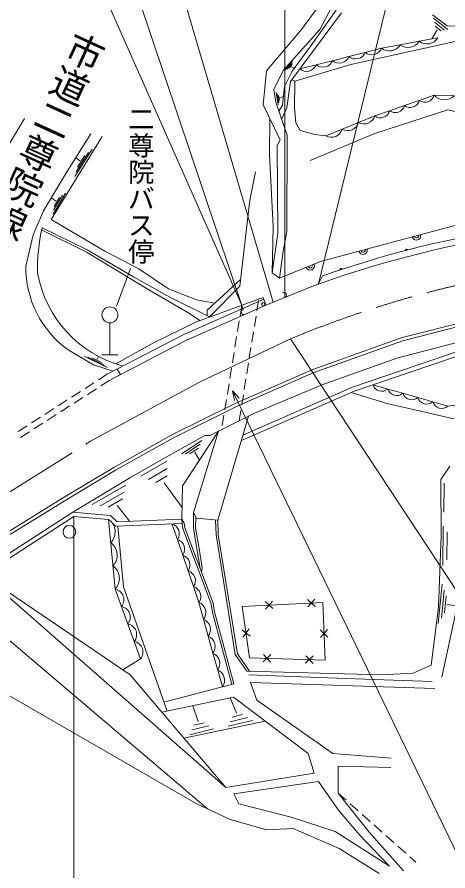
# Model space of a CAD drawing. Units: millimetres, scale not verified. Extents: x 40000 to 680000, y 20000 to 380000.
# Drawn here: x 280476 to 321056, y 238979 to 319456 of the extents above; entities that cross this region are included whole.
import ezdxf
from ezdxf.enums import TextEntityAlignment as Align

# ---------------------------------------------------------------- set-up
doc = ezdxf.new("R2010")
doc.units = ezdxf.units.MM
doc.header["$LTSCALE"] = 1000
doc.linetypes.add('CHAIN', pattern=[18.5, 12, -1.5, 3.5, -1.5])
for name, color, linetype, lineweight in [('M-BMK', 2, 'CHAIN', 13), ('M-STR-HTXT', 7, 'Continuous', 13), ('M-WORK', 1, 'Continuous', 13)]:
    doc.layers.add(name, color=color, linetype=linetype, lineweight=lineweight)
doc.styles.add('@ＭＳ ゴシック', font='')
doc.styles.get('@ＭＳ ゴシック').set_extended_font_data('@MS Gothic')

msp = doc.modelspace()

# ---------------------------------------------------------------- linework, layer by layer
at = {"layer": 'M-BMK'}
for p, q in [((297598, 285014), (306224, 289126)), ((287400, 279474), (297598, 285014)), ((259820, 262217), (287400, 279474))]:
    msp.add_line(p, q, dxfattribs=at)
msp.add_arc((344635, 196797), 100000, 87.31208, 112.58861, dxfattribs=at)
at = {"layer": 'M-STR-HTXT'}
for q in [(300943, 283308), (301393, 283526)]:
    msp.add_line((300776, 284227), q, dxfattribs=at)
msp.add_lwpolyline([(300776, 284227), (322134, 240112), (360384, 240112)], dxfattribs=at)
at = {"layer": 'M-WORK'}
for p, q in [((305708, 293021), (305708, 346475)), ((308869, 294298), (318603, 334328)), ((285716, 328275), (301632, 292300)), ((304607, 292577), (294486, 327042)), ((301768, 291896), (290755, 324751)), ((308977, 318279), (310101, 320361)), ((311045, 319845), (306227, 313384)), ((307264, 318285), (308735, 320298)), ((308149, 316736), (310546, 320104)), ((319616, 319678), (320990, 318637)), ((319714, 319341), (321036, 318278)), ((319778, 318976), (320722, 318218)), ((303960, 314398), (307264, 318285)), ((305534, 314420), (308977, 318279)), ((320043, 318243), (319544, 317394)), ((319842, 318612), (320409, 318157)), ((320990, 318637), (322364, 318554)), ((311918, 314983), (324683, 317794)), ((318342, 317171), (316574, 316842)), ((320110, 317499), (318342, 317171)), ((306400, 314367), (308149, 316736)), ((314807, 316514), (313267, 316124)), ((316574, 316842), (314807, 316514)), ((311726, 315733), (310186, 315343)), ((313267, 316124), (311726, 315733)), ((305729, 314487), (306412, 315273)), ((305905, 314561), (306393, 315123)), ((306081, 314636), (306374, 314973)), ((306280, 314780), (306594, 314630)), ((306640, 313422), (311918, 314983)), ((308646, 314953), (307106, 314563)), ((310186, 315343), (308646, 314953)), ((303648, 311191), (303960, 314398)), ((304674, 312643), (305534, 314420)), ((305659, 312923), (306400, 314367)), ((306227, 313384), (305885, 310913)), ((306351, 313551), (306640, 313422)), ((306640, 313422), (306598, 310871)), ((304854, 311421), (304674, 312643)), ((305068, 311186), (304880, 312332)), ((305465, 311155), (305659, 312923)), ((305128, 311382), (304994, 312201)), ((305188, 311578), (305108, 312069)), ((305206, 311845), (305555, 311974)), ((318359, 311603), (316964, 311118)), ((319754, 312089), (318359, 311603)), ((321663, 312027), (319754, 312089)), ((305251, 307901), (303648, 311191)), ((305930, 308316), (304854, 311421)), ((305145, 310582), (305465, 311155)), ((305885, 310913), (305399, 309850)), ((306598, 310871), (306737, 309473)), ((321051, 310705), (314165, 308484)), ((316964, 311118), (315569, 310632)), ((331865, 308290), (321051, 310705)), ((277335, 303545), (281185, 309900)), ((304292, 309868), (304265, 306459)), ((314174, 310146), (312639, 309521)), ((315569, 310632), (314174, 310146)), ((306737, 309473), (307153, 308770)), ((312639, 309521), (311104, 308895)), ((285211, 304979), (287418, 308464)), ((305899, 299231), (305930, 308316)), ((307153, 308770), (308532, 308400)), ((314165, 308484), (308082, 305936)), ((308532, 308400), (309569, 308270)), ((311104, 308895), (309569, 308270)), ((288494, 308196), (283691, 300380)), ((304973, 307360), (305251, 307901)), ((287537, 306994), (285930, 304433)), ((287194, 306699), (286047, 304870)), ((305029, 299086), (304973, 307360)), ((286431, 305904), (285978, 306190)), ((286851, 306405), (286163, 305307)), ((304265, 306459), (304592, 299707)), ((282962, 301203), (285211, 304979)), ((302932, 304877), (302391, 302191)), ((285035, 302859), (283860, 300890)), ((284753, 302660), (283914, 301253)), ((284144, 302093), (283688, 302421)), ((284471, 302461), (283968, 301617)), ((302391, 302191), (301459, 294084)), ((282004, 298927), (282962, 301203)), ((283691, 300380), (288730, 297382)), ((282786, 299404), (287084, 297282)), ((282824, 299577), (287069, 297512)), ((304592, 299707), (304505, 295342)), ((322979, 300151), (309070, 296412)), ((281287, 295988), (282004, 298927)), ((304505, 295342), (305029, 299086)), ((305554, 297391), (305899, 299231)), ((287069, 297512), (291442, 294986)), ((287084, 297282), (292890, 293738)), ((288730, 297382), (291951, 295716)), ((305191, 294836), (305554, 297391)), ((309070, 296412), (305192, 294836)), ((291163, 295755), (289851, 292195)), ((291951, 295716), (294741, 293856)), ((291442, 294986), (294871, 293070)), ((301532, 294721), (298372, 291828)), ((305192, 294836), (304505, 295342)), ((308869, 294298), (309232, 295062)), ((294741, 293856), (297379, 292801)), ((301459, 294084), (298607, 291193)), ((303921, 292300), (308869, 294298)), ((292890, 293738), (296708, 291517)), ((294871, 293070), (298607, 291193)), ((303644, 293036), (297377, 290744)), ((303921, 292300), (303644, 293036)), ((296108, 289515), (303709, 292862)), ((296368, 288973), (303921, 292300)), ((297379, 292801), (299096, 292491)), ((301632, 292300), (301473, 291313)), ((303065, 291764), (303224, 292751)), ((296708, 291517), (297676, 290853)), ((298372, 291828), (298394, 291300)), ((289224, 290634), (289224, 287634)), ((297377, 290744), (293324, 288745)), ((301394, 290819), (301235, 289832)), ((302827, 290283), (302986, 291270)), ((316735, 289241), (323231, 290907)), ((316822, 288954), (323299, 290615)), ((302588, 288802), (302747, 289789)), ((288976, 285802), (296108, 289515)), ((289267, 285276), (296368, 288973)), ((301155, 289338), (300996, 288351)), ((306224, 289126), (329441, 253879)), ((308322, 286243), (316735, 289241)), ((308433, 285964), (316822, 288954)), ((316252, 287303), (325150, 289635)), ((293324, 288745), (289786, 286763)), ((302349, 287321), (302508, 288308)), ((312078, 284577), (323739, 288547)), ((312223, 284204), (323873, 288171)), ((285287, 288081), (287678, 286672)), ((288968, 286431), (286805, 287487)), ((288699, 286657), (287153, 287411)), ((288429, 286884), (287502, 287336)), ((287992, 287160), (288150, 287463)), ((288474, 287634), (289974, 287634)), ((300917, 287857), (300757, 286870)), ((287678, 286672), (289512, 286081)), ((302111, 285840), (302270, 286827)), ((309270, 284818), (316252, 287303)), ((288976, 285802), (288135, 285260)), ((289897, 286281), (290214, 285770)), ((300678, 286376), (300519, 285389)), ((301076, 283057), (308322, 286243)), ((301203, 282785), (308433, 285964)), ((287715, 284989), (286874, 284448)), ((288365, 284696), (289206, 285237)), ((300439, 284895), (300280, 283908)), ((301872, 284359), (302031, 285346)), ((286454, 284177), (285613, 283636)), ((287104, 283884), (287945, 284425)), ((301599, 279552), (312223, 284204)), ((301748, 280054), (312078, 284577)), ((302828, 282111), (309270, 284818)), ((313987, 284805), (315401, 284401)), ((315401, 284401), (316815, 283997)), ((285193, 283365), (284352, 282824)), ((285843, 283071), (286684, 283613)), ((300201, 283415), (300042, 282427)), ((301634, 282878), (301793, 283865)), ((311953, 284086), (315332, 283037)), ((316815, 283997), (318228, 283593)), ((318228, 283593), (319642, 283189)), ((283932, 282553), (283091, 282011)), ((284582, 282259), (285423, 282801)), ((294996, 280037), (301076, 283057)), ((295135, 279772), (301203, 282785)), ((315332, 283037), (321599, 281581)), ((319642, 283189), (321056, 282785)), ((321056, 282785), (322573, 282983)), ((282671, 281741), (281830, 281199)), ((283321, 281447), (284162, 281988)), ((299369, 272033), (302276, 281836)), ((299435, 280421), (302828, 282111)), ((299962, 281934), (299803, 280946)), ((301395, 281397), (301554, 282384)), ((281410, 280928), (280569, 280387)), ((282060, 280634), (282901, 281176)), ((280799, 279822), (281640, 280364)), ((296061, 275264), (299435, 280421)), ((299435, 280421), (297106, 272754)), ((298675, 280026), (299435, 280421)), ((289582, 277011), (294996, 280037)), ((289732, 276752), (295135, 279772)), ((298157, 280016), (293955, 277656)), ((295959, 278299), (297883, 279556)), ((298675, 280026), (298157, 280016)), ((296343, 278293), (297717, 279191)), ((296727, 278287), (297552, 278825)), ((293955, 277656), (291170, 276074)), ((297212, 278432), (297648, 277690)), ((284598, 274006), (289582, 277011)), ((292140, 276171), (294595, 277603)), ((292848, 275882), (294602, 276905)), ((320401, 275878), (321237, 277131)), ((284755, 273750), (289732, 276752)), ((291170, 276074), (285712, 272799)), ((293556, 275593), (294608, 276207)), ((287543, 273502), (290718, 275323)), ((294320, 275571), (296026, 273217)), ((296008, 272133), (296061, 275264)), ((320421, 270539), (320401, 275878)), ((320682, 272779), (320692, 275516)), ((288292, 273389), (290559, 274690)), ((279038, 270556), (284598, 274006)), ((279196, 270301), (284755, 273750)), ((289040, 273276), (290401, 274056)), ((289917, 273417), (291097, 271924)), ((266933, 260600), (285712, 272799)), ((267170, 260277), (285815, 272389)), ((285712, 272799), (289280, 272493)), ((285815, 272389), (289100, 272107)), ((285815, 272389), (285815, 214348)), ((289710, 265535), (289100, 272107)), ((289280, 272493), (289900, 271873)), ((289900, 271873), (296008, 272133)), ((296008, 272133), (296025, 271733)), ((296224, 271750), (296008, 272133)), ((297106, 272754), (297083, 271304)), ((297106, 272754), (297384, 272213)), ((297300, 272376), (297283, 271319)), ((297384, 272213), (299369, 272033)), ((299168, 272051), (299212, 270680)), ((299369, 272033), (299412, 270699)), ((289431, 271777), (289741, 271466)), ((289741, 271466), (296025, 271733)), ((290501, 265751), (289971, 271476)), ((295066, 271692), (295573, 270212)), ((296025, 271733), (296083, 271263)), ((296083, 271263), (298761, 264167)), ((296224, 271750), (296279, 271311)), ((296279, 271311), (298957, 264216)), ((297083, 271304), (297415, 269335)), ((297283, 271319), (297613, 269368)), ((320592, 267781), (320620, 271481)), ((299212, 270680), (301032, 259378)), ((299412, 270699), (301223, 259455)), ((320159, 263825), (320421, 270539)), ((320961, 268287), (320981, 270929)), ((295573, 270212), (296081, 268732)), ((297415, 269335), (297707, 267527)), ((297613, 269368), (297904, 267559)), ((296081, 268732), (296588, 267251)), ((296588, 267251), (297095, 265771)), ((297904, 267559), (297851, 267145)), ((320491, 257230), (322766, 267907)), ((277303, 266859), (300132, 246829)), ((277303, 266859), (291116, 257470)), ((294598, 254029), (290501, 265751)), ((297095, 265771), (297602, 264290)), ((320146, 262303), (320514, 266012)), ((274590, 265097), (298426, 244815)), ((292104, 258962), (289710, 265535)), ((320438, 262805), (320701, 265454)), ((320730, 263307), (320888, 264896)), ((297602, 264290), (298044, 262696)), ((298761, 264167), (298869, 263345)), ((298957, 264216), (299066, 263384)), ((309260, 264291), (301674, 263905)), ((304573, 263699), (303831, 264369)), ((304537, 264405), (303867, 263663)), ((308568, 263902), (307826, 264572)), ((308532, 264608), (307862, 263866)), ((309502, 258852), (309260, 264291)), ((320969, 264083), (321928, 263971)), ((298869, 263345), (300703, 256550)), ((299066, 263384), (300896, 256602)), ((301674, 263905), (302364, 259074)), ((319471, 258385), (320159, 263825)), ((298044, 262696), (298486, 261102)), ((301632, 261699), (302432, 261099)), ((302332, 261799), (301732, 260999)), ((309759, 261021), (309021, 261696)), ((309053, 260990), (309728, 261727)), ((298486, 261102), (298928, 259508)), ((298928, 259508), (299369, 257914)), ((301032, 259378), (302124, 257817)), ((301223, 259455), (302372, 257811)), ((303650, 258680), (304379, 259365)), ((303672, 259387), (304357, 258658)), ((307648, 258556), (308377, 259240)), ((307670, 259262), (308355, 258534)), ((274701, 258385), (297332, 245323)), ((290432, 257934), (292104, 258962)), ((302364, 259074), (309502, 258852)), ((317793, 257617), (319471, 258385)), ((299369, 257914), (299811, 256320)), ((302124, 257817), (314779, 257475)), ((314779, 257475), (317793, 257617)), ((291116, 257470), (300132, 246829)), ((311405, 257101), (302299, 257461)), ((303061, 255070), (302464, 256736)), ((302464, 256736), (319838, 256184)), ((319568, 256836), (311405, 257101)), ((300897, 256600), (294293, 254900)), ((300862, 255346), (294117, 253927)), ((301131, 253837), (300560, 255282)), ((307880, 250036), (300862, 255346)), ((297528, 253070), (297018, 254537)), ((310231, 250031), (303061, 255070)), ((301714, 253711), (300738, 253482)), ((296192, 251480), (303829, 253101)), ((298091, 252943), (297134, 252708)), ((302650, 253141), (300373, 252607)), ((302182, 253426), (300556, 253044)), ((298984, 252366), (296751, 251818)), ((298538, 252654), (296942, 252263)), ((308463, 248203), (307880, 250036)), ((315700, 249615), (310231, 250031)), ((310730, 246297), (310730, 248837)), ((310730, 248837), (315686, 248712)), ((300132, 246829), (308463, 248203)), ((308860, 247413), (300906, 246247)), ((310755, 244706), (308860, 247413)), ((313646, 242618), (310730, 246297)), ((310730, 246297), (311478, 245633)), ((300906, 246247), (301364, 245289)), ((297332, 245323), (300559, 243824)), ((301364, 245289), (306299, 244039)), ((312733, 242374), (310755, 244706)), ((311852, 245301), (312600, 244637)), ((306299, 244039), (310443, 242686)), ((312974, 244305), (313722, 243641)), ((300559, 243824), (303995, 242845)), ((314096, 243310), (314844, 242646)), ((303995, 242845), (306473, 242970)), ((306473, 242970), (310825, 241096)), ((310443, 242686), (315545, 239417)), ((315545, 239417), (312733, 242374)), ((316866, 238995), (313646, 242618)), ((315218, 242314), (315965, 241650)), ((310825, 241096), (314573, 238722)), ((316339, 241318), (317087, 240654)), ((317461, 240322), (318039, 239809))]:
    msp.add_line(p, q, dxfattribs=at)
for centre, radius in [((303660, 292392), 150), ((289224, 291384), 750), ((285406, 270938), 600)]:
    msp.add_circle(centre, radius, dxfattribs=at)
for centre, radius, start, end in [((317310, 317803), 1210, 232.55437, 328.50377), ((319078, 318132), 1210, 232.55437, 328.50377), ((313892, 316889), 989, 230.76274, 337.66697), ((315543, 317474), 1210, 232.55437, 328.50377), ((310812, 316109), 989, 230.76274, 337.66697), ((312352, 316499), 989, 230.76274, 337.66697), ((307731, 315329), 989, 230.76274, 337.66697), ((309272, 315719), 989, 230.76274, 337.66697), ((317503, 311816), 882, 232.32787, 346.07437), ((318898, 312302), 882, 232.32787, 346.07437), ((320739, 312997), 1340, 222.66825, 313.58282), ((316108, 311330), 882, 232.32787, 346.07437), ((313158, 310443), 1058, 240.63376, 343.69199), ((314713, 310844), 882, 232.32787, 346.07437), ((311623, 309818), 1058, 240.63376, 343.69199), ((310088, 309192), 1058, 240.63376, 343.69199), ((342678, 199482), 101263, 84.61763, 109.28655), ((299640, 295784), 17238, 167.28914, 181.51218), ((342678, 199482), 100663, 84.61706, 109.62506), ((318088, 298836), 400, 195.04724, 15.04724), ((318088, 298836), 200, 195.04724, 15.04724), ((313066, 297486), 400, 195.04724, 15.04724), ((313066, 297486), 200, 195.04724, 15.04724), ((317172, 297480), 100, 14.56059, 194.61717), ((308086, 296012), 400, 202.11118, 22.11118), ((290976, 295925), 9689, 179.62413, 234.04726), ((308086, 296012), 200, 202.11118, 22.11118), ((310982, 295657), 100, 18.21214, 198.26872), ((293310, 297259), 11072, 190.0366, 254.98657), ((305594, 293244), 250, 296.97786, 116.97786), ((301847, 291659), 250, 108.53001, 288.53001), ((314825, 285060), 876, 196.94932, 311.15514), ((316238, 284656), 876, 196.94932, 311.15514), ((317652, 284252), 876, 196.94932, 311.15514), ((319066, 283848), 876, 196.94932, 311.15514), ((320479, 283444), 876, 196.94932, 311.15514), ((288246, 270923), 1460, 316.41351, 54.18415), ((294785, 270769), 965, 324.75952, 73.06887), ((288449, 268733), 1460, 316.41351, 54.18415), ((295292, 269288), 965, 324.75952, 73.06887), ((295800, 267808), 965, 324.75952, 73.06887), ((288652, 266542), 1460, 316.41351, 54.18415), ((296307, 266328), 965, 324.75952, 73.06887), ((296814, 264847), 965, 324.75952, 73.06887), ((289525, 264537), 1015, 320.49424, 79.53937), ((297192, 263318), 1055, 323.8679, 67.11131), ((290124, 262894), 1015, 320.49424, 79.53937), ((297634, 261724), 1055, 323.8679, 67.11131), ((290723, 261251), 1015, 320.49424, 79.53937), ((298076, 260130), 1055, 323.8679, 67.11131), ((291321, 259608), 1015, 320.49424, 79.53937), ((298517, 258536), 1055, 323.8679, 67.11131), ((298959, 256942), 1055, 323.8679, 67.11131)]:
    msp.add_arc(centre, radius, start, end, dxfattribs=at)

# ---------------------------------------------------------------- texts
at = {"layer": 'M-WORK', "style": '@ＭＳ ゴシック'}
for s, height, rotation, p in [('市道二尊院線', 2566, 245.425, (278854, 298687)), ('二尊院バス停', 1833, 270, (292146, 296114))]:
    msp.add_text(s, height=height, rotation=rotation, dxfattribs=at).set_placement(p, align=Align.MIDDLE_RIGHT)

doc.saveas('drawing.dxf')
